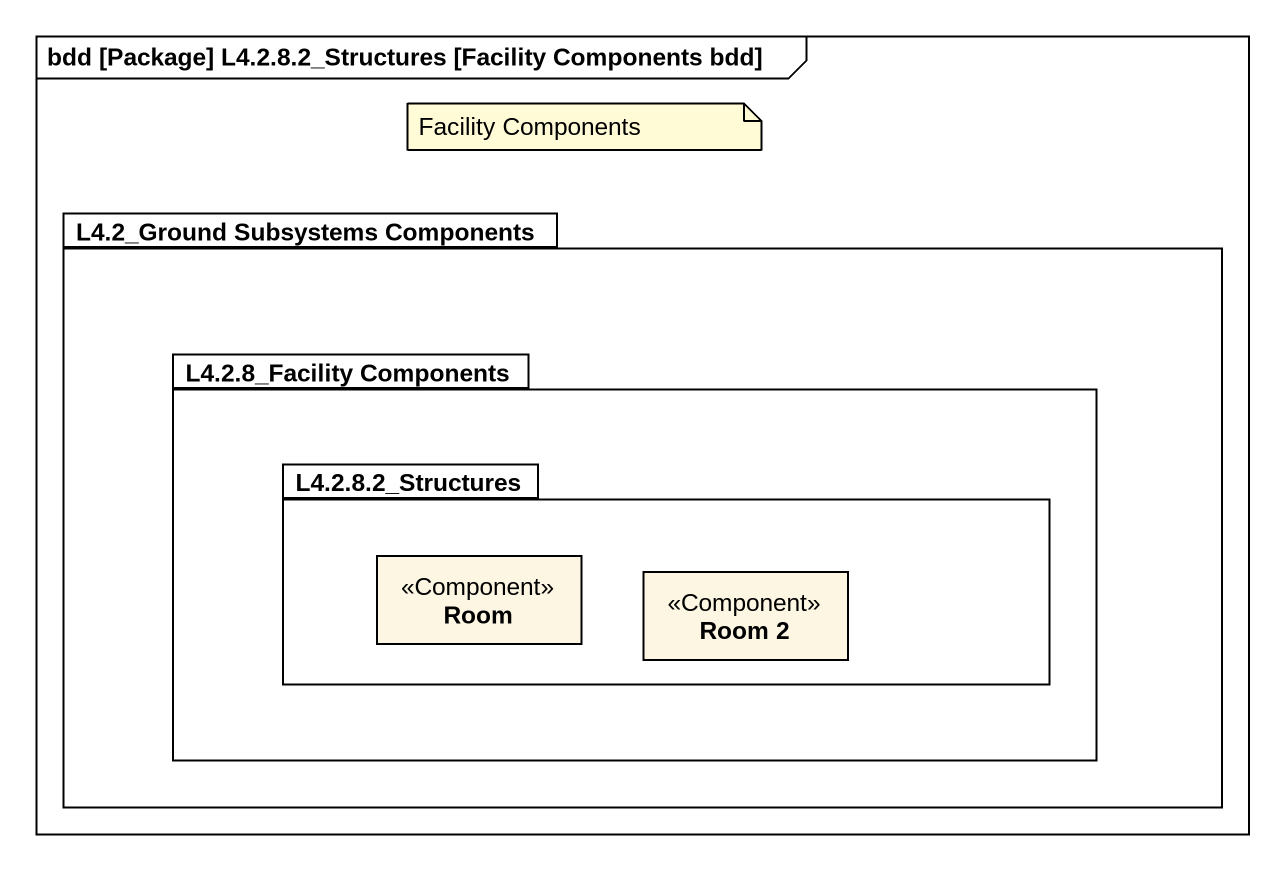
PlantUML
@startuml
mainframe bdd [Package] L4.2.8.2_Structures [Facility Components bdd]
hide circle
hide empty members
package "L4.2_Ground Subsystems Components" as L4_2_Ground_Subsystems {
  package "L4.2.8_Facility Components" as L4_2_8_Facility_Components {
    package "L4.2.8.2_Structures" as L4_2_8_2_Structures {
      class Room <<Component>>
      class "Room 2" as Room_2 <<Component>>
    }
  }
}
note as N1
  Facility Components
end note
@enduml
